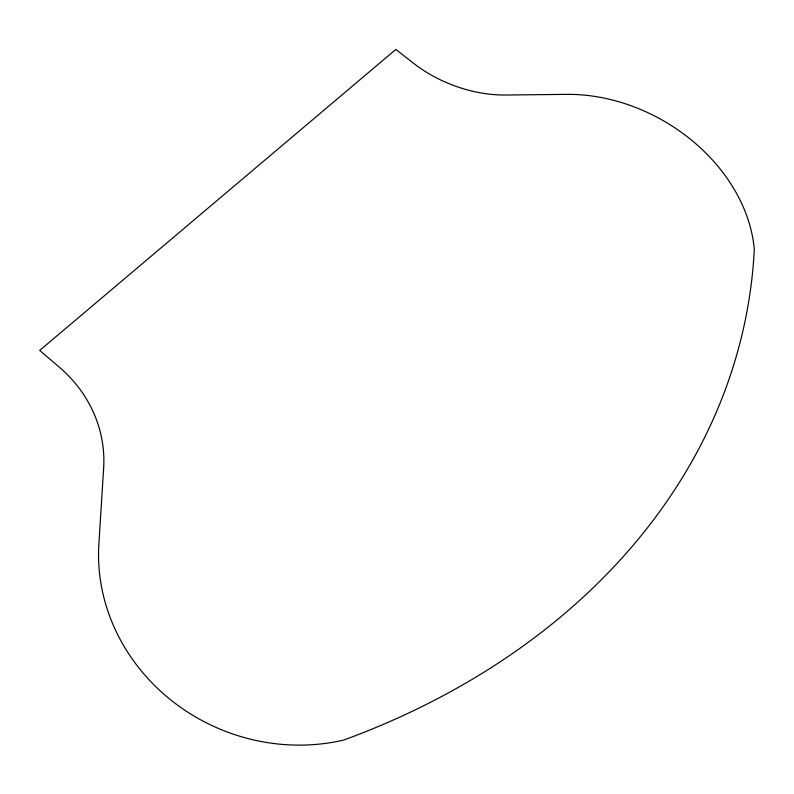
<?xml version="1.0" encoding="UTF-8"?>
<svg xmlns="http://www.w3.org/2000/svg" width="794" height="794" viewBox="0 0 794 794"><rect width="100%" height="100%" fill="white"/><g stroke="black" fill="none" stroke-linecap="round" stroke-linejoin="round"><path stroke-width="1.19" d="M103.637 468.271L98.873 544.029A192.863 179.245 21.9 0 0 343.723 740.068A775.718 603.281 7 0 0 754.3 249.584A161.43 125.313 30.4 0 0 566.569 94.367L506.106 95.022A114.267 82.963 23.2 0 1 412.612 62.567L395.839 49.417L39.7 350.422L58.974 366.888A156.954 135.774 -6.9 0 1 103.637 468.271"/></g></svg>
